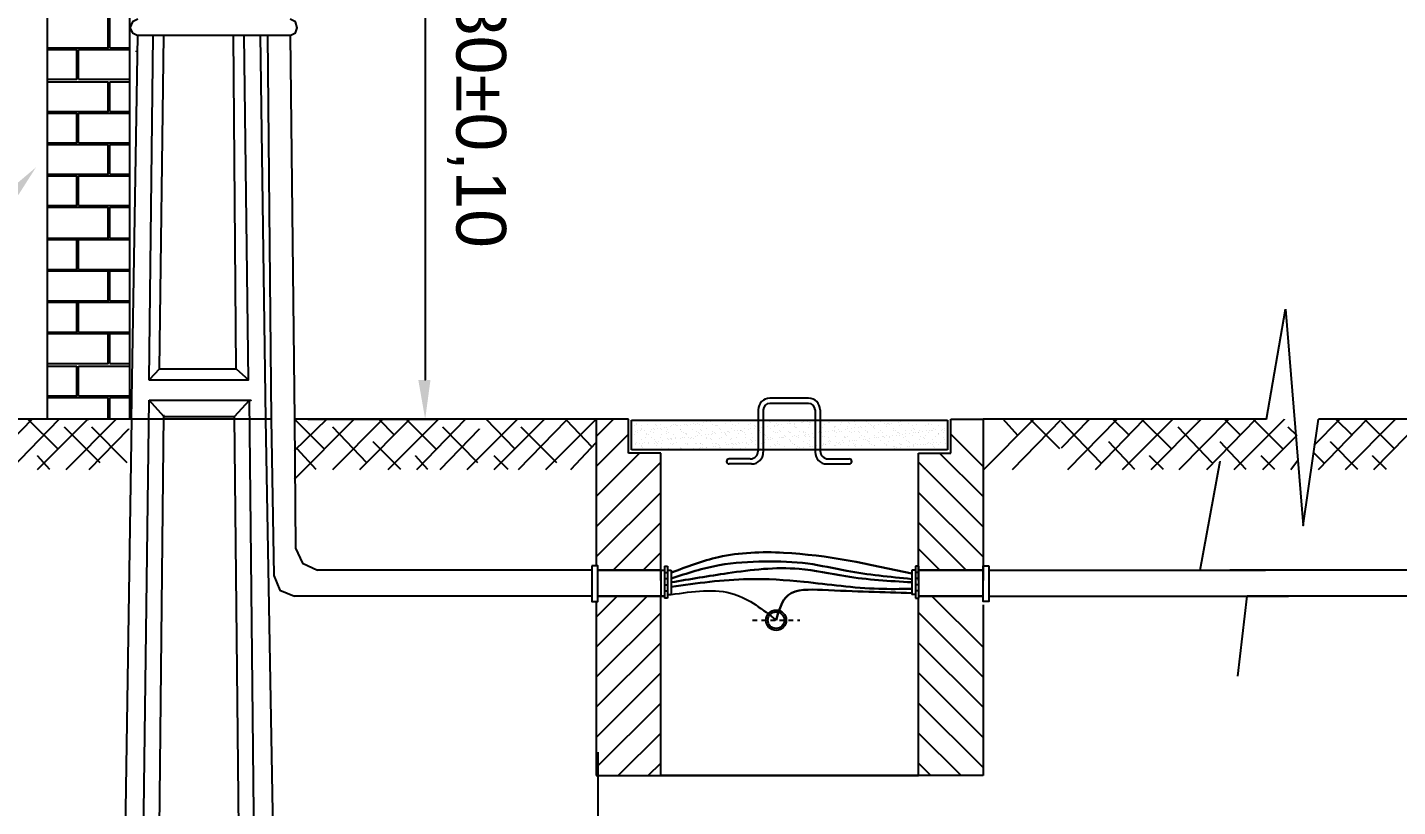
# Model space of a CAD drawing. Header units: millimetres. Extents: x 2300 to 2597, y 2140 to 2350.
# Drawn here: x 2509.14 to 2539.53, y 2236.16 to 2253.44 of the extents above; entities that cross this region are included whole.
import ezdxf

# ---------------------------------------------------------------- set-up
doc = ezdxf.new("R2010")
doc.units = ezdxf.units.MM
doc.linetypes.add('DASHDOTX2', pattern=[50.8, 25.4, -12.7, 0, -12.7])
doc.layers.add('CABOS', color=7, linetype='Continuous', lineweight=30)
doc.layers.add('VPORTS', color=7, linetype='Continuous')
doc.styles.add('Arial0', font='arial.ttf', dxfattribs={"height": 1.907567})

msp = doc.modelspace()

# ---------------------------------------------------------------- hatches: boundary and pattern name
at = {"true_color": 0x000007}
for points in [[(2511.567, 2252.927), (2511.532, 2252.927), (2511.532, 2252.892), (2511.567, 2252.892)], [(2511.567, 2251.478), (2511.532, 2251.478), (2511.532, 2251.443), (2511.567, 2251.443)], [(2508.94, 2249.723), (2508.787, 2249.876), (2509.329, 2250.335)], [(2517.81, 2245.624), (2518.081, 2245.624), (2517.963, 2244.752)], [(2510.507, 2244.752), (2510.483, 2244.752), (2510.483, 2244.729), (2510.507, 2244.729)]]:
    msp.add_hatch(color=7, dxfattribs=at).paths.add_polyline_path(points)

# ---------------------------------------------------------------- linework, layer by layer
at = {"color": 7, "linetype": 'Continuous', "lineweight": -2}
for p, q in [((2525.348, 2244.957), (2525.348, 2244.047)), ((2525.462, 2244.957), (2525.462, 2244.018)), ((2526.466, 2245.216), (2525.608, 2245.216)), ((2526.466, 2245.103), (2525.608, 2245.103)), ((2526.612, 2244.957), (2526.612, 2244.018)), ((2526.725, 2244.957), (2526.725, 2244.047)), ((2522.471, 2244.752), (2521.756, 2244.752)), ((2521.756, 2244.752), (2521.756, 2241.501)), ((2521.756, 2244.369), (2522.14, 2244.752)), ((2522.471, 2243.998), (2522.471, 2244.752)), ((2522.542, 2244.727), (2529.549, 2244.727)), ((2522.542, 2244.069), (2522.542, 2244.727)), ((2522.589, 2244.724), (2522.589, 2244.724)), ((2522.609, 2244.614), (2522.609, 2244.614)), ((2522.639, 2244.646), (2522.639, 2244.646)), ((2522.659, 2244.628), (2522.659, 2244.628)), ((2522.754, 2244.619), (2522.754, 2244.619)), ((2522.904, 2244.625), (2522.904, 2244.625)), ((2522.928, 2244.725), (2522.928, 2244.725)), ((2522.986, 2244.723), (2522.986, 2244.723)), ((2523.035, 2244.726), (2523.035, 2244.726)), ((2523.081, 2244.636), (2523.081, 2244.636)), ((2523.093, 2244.62), (2523.093, 2244.62)), ((2523.189, 2244.628), (2523.189, 2244.628)), ((2523.267, 2244.726), (2523.267, 2244.726)), ((2523.433, 2244.62), (2523.433, 2244.62)), ((2523.468, 2244.627), (2523.468, 2244.627)), ((2523.517, 2244.633), (2523.517, 2244.633)), ((2523.537, 2244.614), (2523.537, 2244.614)), ((2523.607, 2244.726), (2523.607, 2244.726)), ((2523.617, 2244.613), (2523.617, 2244.613)), ((2523.705, 2244.625), (2523.705, 2244.625)), ((2523.762, 2244.638), (2523.762, 2244.638)), ((2523.772, 2244.621), (2523.772, 2244.621)), ((2523.853, 2244.644), (2523.853, 2244.644)), ((2523.865, 2244.71), (2523.865, 2244.71)), ((2523.91, 2244.652), (2523.91, 2244.652)), ((2523.96, 2244.623), (2523.96, 2244.623)), ((2523.999, 2244.664), (2523.999, 2244.664)), ((2524.047, 2244.641), (2524.047, 2244.641)), ((2524.111, 2244.622), (2524.111, 2244.622)), ((2524.147, 2244.683), (2524.147, 2244.683)), ((2524.203, 2244.691), (2524.203, 2244.691)), ((2524.287, 2244.719), (2524.287, 2244.719)), ((2524.292, 2244.702), (2524.292, 2244.702)), ((2524.326, 2244.64), (2524.326, 2244.64)), ((2524.396, 2244.619), (2524.396, 2244.619)), ((2524.44, 2244.722), (2524.44, 2244.722)), ((2524.451, 2244.622), (2524.451, 2244.622)), ((2524.62, 2244.651), (2524.62, 2244.651)), ((2524.723, 2244.715), (2524.723, 2244.715)), ((2524.743, 2244.697), (2524.743, 2244.697)), ((2524.79, 2244.623), (2524.79, 2244.623)), ((2524.905, 2244.654), (2524.905, 2244.654)), ((2525.129, 2244.623), (2525.129, 2244.623)), ((2525.166, 2244.705), (2525.166, 2244.705)), ((2525.184, 2244.653), (2525.184, 2244.653)), ((2525.469, 2244.624), (2525.469, 2244.624)), ((2525.479, 2244.664), (2525.479, 2244.664)), ((2525.602, 2244.702), (2525.602, 2244.702)), ((2525.622, 2244.683), (2525.622, 2244.683)), ((2525.764, 2244.667), (2525.764, 2244.667)), ((2525.77, 2244.615), (2525.77, 2244.615)), ((2525.808, 2244.625), (2525.808, 2244.625)), ((2525.859, 2244.626), (2525.859, 2244.626)), ((2526.007, 2244.646), (2526.007, 2244.646)), ((2526.042, 2244.666), (2526.042, 2244.666)), ((2526.044, 2244.692), (2526.044, 2244.692)), ((2526.064, 2244.653), (2526.064, 2244.653)), ((2526.147, 2244.625), (2526.147, 2244.625)), ((2526.152, 2244.665), (2526.152, 2244.665)), ((2526.3, 2244.684), (2526.3, 2244.684)), ((2526.337, 2244.676), (2526.337, 2244.676)), ((2526.357, 2244.692), (2526.357, 2244.692)), ((2526.446, 2244.704), (2526.446, 2244.704)), ((2526.48, 2244.688), (2526.48, 2244.688)), ((2526.487, 2244.626), (2526.487, 2244.626)), ((2526.5, 2244.67), (2526.5, 2244.67)), ((2526.594, 2244.723), (2526.594, 2244.723)), ((2526.622, 2244.68), (2526.622, 2244.68)), ((2526.826, 2244.626), (2526.826, 2244.626)), ((2526.901, 2244.679), (2526.901, 2244.679)), ((2526.923, 2244.679), (2526.923, 2244.679)), ((2527.166, 2244.627), (2527.166, 2244.627)), ((2527.195, 2244.689), (2527.195, 2244.689)), ((2527.359, 2244.675), (2527.359, 2244.675)), ((2527.379, 2244.656), (2527.379, 2244.656)), ((2527.48, 2244.693), (2527.48, 2244.693)), ((2527.505, 2244.628), (2527.505, 2244.628)), ((2527.759, 2244.692), (2527.759, 2244.692)), ((2527.801, 2244.665), (2527.801, 2244.665)), ((2527.844, 2244.628), (2527.844, 2244.628)), ((2527.924, 2244.616), (2527.924, 2244.616)), ((2528.013, 2244.628), (2528.013, 2244.628)), ((2528.053, 2244.702), (2528.053, 2244.702)), ((2528.161, 2244.647), (2528.161, 2244.647)), ((2528.184, 2244.629), (2528.184, 2244.629)), ((2528.217, 2244.655), (2528.217, 2244.655)), ((2528.237, 2244.661), (2528.237, 2244.661)), ((2528.257, 2244.643), (2528.257, 2244.643)), ((2528.306, 2244.666), (2528.306, 2244.666)), ((2528.339, 2244.706), (2528.339, 2244.706)), ((2528.454, 2244.686), (2528.454, 2244.686)), ((2528.511, 2244.693), (2528.511, 2244.693)), ((2528.523, 2244.63), (2528.523, 2244.63)), ((2528.599, 2244.705), (2528.599, 2244.705)), ((2528.617, 2244.705), (2528.617, 2244.705)), ((2528.68, 2244.652), (2528.68, 2244.652)), ((2528.747, 2244.725), (2528.747, 2244.725)), ((2528.862, 2244.63), (2528.862, 2244.63)), ((2528.912, 2244.715), (2528.912, 2244.715)), ((2529.116, 2244.648), (2529.116, 2244.648)), ((2529.136, 2244.63), (2529.136, 2244.63)), ((2529.197, 2244.719), (2529.197, 2244.719)), ((2529.202, 2244.631), (2529.202, 2244.631)), ((2529.344, 2244.617), (2529.344, 2244.617)), ((2529.463, 2244.725), (2529.463, 2244.725)), ((2529.476, 2244.717), (2529.476, 2244.717)), ((2529.541, 2244.631), (2529.541, 2244.631)), ((2529.549, 2244.727), (2529.549, 2244.069)), ((2529.621, 2243.998), (2529.621, 2244.752)), ((2529.621, 2244.752), (2530.336, 2244.752)), ((2530.336, 2244.752), (2530.336, 2241.177)), ((2521.756, 2243.701), (2522.471, 2244.416)), ((2522.555, 2244.327), (2522.555, 2244.327)), ((2522.616, 2244.404), (2522.616, 2244.404)), ((2522.631, 2244.481), (2522.631, 2244.481)), ((2522.677, 2244.452), (2522.677, 2244.452)), ((2522.68, 2244.49), (2522.68, 2244.49)), ((2522.737, 2244.497), (2522.737, 2244.497)), ((2522.754, 2244.541), (2522.754, 2244.541)), ((2522.763, 2244.517), (2522.763, 2244.517)), ((2522.77, 2244.307), (2522.77, 2244.307)), ((2522.825, 2244.509), (2522.825, 2244.509)), ((2522.842, 2244.346), (2522.842, 2244.346)), ((2522.862, 2244.441), (2522.862, 2244.441)), ((2522.882, 2244.423), (2522.882, 2244.423)), ((2522.911, 2244.415), (2522.911, 2244.415)), ((2522.97, 2244.481), (2522.97, 2244.481)), ((2522.973, 2244.529), (2522.973, 2244.529)), ((2522.977, 2244.336), (2522.977, 2244.336)), ((2523.016, 2244.452), (2523.016, 2244.452)), ((2523.03, 2244.536), (2523.03, 2244.536)), ((2523.042, 2244.516), (2523.042, 2244.516)), ((2523.119, 2244.548), (2523.119, 2244.548)), ((2523.181, 2244.347), (2523.181, 2244.347)), ((2523.19, 2244.537), (2523.19, 2244.537)), ((2523.196, 2244.419), (2523.196, 2244.419)), ((2523.21, 2244.519), (2523.21, 2244.519)), ((2523.267, 2244.567), (2523.267, 2244.567)), ((2523.305, 2244.432), (2523.305, 2244.432)), ((2523.309, 2244.482), (2523.309, 2244.482)), ((2523.324, 2244.575), (2523.324, 2244.575)), ((2523.336, 2244.526), (2523.336, 2244.526)), ((2523.343, 2244.316), (2523.343, 2244.316)), ((2523.355, 2244.453), (2523.355, 2244.453)), ((2523.412, 2244.586), (2523.412, 2244.586)), ((2523.413, 2244.332), (2523.413, 2244.332)), ((2523.433, 2244.314), (2523.433, 2244.314)), ((2523.475, 2244.417), (2523.475, 2244.417)), ((2523.513, 2244.317), (2523.513, 2244.317)), ((2523.521, 2244.347), (2523.521, 2244.347)), ((2523.56, 2244.606), (2523.56, 2244.606)), ((2523.621, 2244.53), (2523.621, 2244.53)), ((2523.628, 2244.32), (2523.628, 2244.32)), ((2523.632, 2244.527), (2523.632, 2244.527)), ((2523.649, 2244.483), (2523.649, 2244.483)), ((2523.661, 2244.337), (2523.661, 2244.337)), ((2523.695, 2244.453), (2523.695, 2244.453)), ((2523.717, 2244.344), (2523.717, 2244.344)), ((2523.741, 2244.428), (2523.741, 2244.428)), ((2523.761, 2244.41), (2523.761, 2244.41)), ((2523.769, 2244.428), (2523.769, 2244.428)), ((2523.806, 2244.356), (2523.806, 2244.356)), ((2523.856, 2244.323), (2523.856, 2244.323)), ((2523.86, 2244.348), (2523.86, 2244.348)), ((2523.9, 2244.529), (2523.9, 2244.529)), ((2523.907, 2244.319), (2523.907, 2244.319)), ((2523.954, 2244.376), (2523.954, 2244.376)), ((2523.988, 2244.483), (2523.988, 2244.483)), ((2524.011, 2244.383), (2524.011, 2244.383)), ((2524.034, 2244.454), (2524.034, 2244.454)), ((2524.054, 2244.431), (2524.054, 2244.431)), ((2524.068, 2244.524), (2524.068, 2244.524)), ((2524.088, 2244.505), (2524.088, 2244.505)), ((2524.099, 2244.395), (2524.099, 2244.395)), ((2524.183, 2244.418), (2524.183, 2244.418)), ((2524.195, 2244.539), (2524.195, 2244.539)), ((2524.199, 2244.349), (2524.199, 2244.349)), ((2524.201, 2244.329), (2524.201, 2244.329)), ((2524.247, 2244.414), (2524.247, 2244.414)), ((2524.292, 2244.319), (2524.292, 2244.319)), ((2524.304, 2244.422), (2524.304, 2244.422)), ((2524.327, 2244.484), (2524.327, 2244.484)), ((2524.333, 2244.43), (2524.333, 2244.43)), ((2524.373, 2244.455), (2524.373, 2244.455)), ((2524.392, 2244.433), (2524.392, 2244.433)), ((2524.416, 2244.601), (2524.416, 2244.601)), ((2524.48, 2244.543), (2524.48, 2244.543)), ((2524.487, 2244.333), (2524.487, 2244.333)), ((2524.511, 2244.514), (2524.511, 2244.514)), ((2524.539, 2244.349), (2524.539, 2244.349)), ((2524.541, 2244.453), (2524.541, 2244.453)), ((2524.597, 2244.46), (2524.597, 2244.46)), ((2524.619, 2244.415), (2524.619, 2244.415)), ((2524.627, 2244.441), (2524.627, 2244.441)), ((2524.639, 2244.396), (2524.639, 2244.396)), ((2524.667, 2244.485), (2524.667, 2244.485)), ((2524.686, 2244.472), (2524.686, 2244.472)), ((2524.713, 2244.455), (2524.713, 2244.455)), ((2524.734, 2244.309), (2524.734, 2244.309)), ((2524.759, 2244.542), (2524.759, 2244.542)), ((2524.765, 2244.332), (2524.765, 2244.332)), ((2524.834, 2244.491), (2524.834, 2244.491)), ((2524.838, 2244.61), (2524.838, 2244.61)), ((2524.878, 2244.35), (2524.878, 2244.35)), ((2524.891, 2244.499), (2524.891, 2244.499)), ((2524.912, 2244.444), (2524.912, 2244.444)), ((2524.947, 2244.51), (2524.947, 2244.51)), ((2524.967, 2244.492), (2524.967, 2244.492)), ((2524.979, 2244.511), (2524.979, 2244.511)), ((2525.006, 2244.485), (2525.006, 2244.485)), ((2525.052, 2244.456), (2525.052, 2244.456)), ((2525.053, 2244.552), (2525.053, 2244.552)), ((2525.06, 2244.342), (2525.06, 2244.342)), ((2525.062, 2244.405), (2525.062, 2244.405)), ((2525.127, 2244.53), (2525.127, 2244.53)), ((2525.184, 2244.537), (2525.184, 2244.537)), ((2525.191, 2244.443), (2525.191, 2244.443)), ((2525.217, 2244.35), (2525.217, 2244.35)), ((2525.272, 2244.549), (2525.272, 2244.549)), ((2525.274, 2244.606), (2525.274, 2244.606)), ((2525.294, 2244.588), (2525.294, 2244.588)), ((2525.338, 2244.556), (2525.338, 2244.556)), ((2525.345, 2244.486), (2525.345, 2244.486)), ((2525.345, 2244.346), (2525.345, 2244.346)), ((2525.389, 2244.501), (2525.389, 2244.501)), ((2525.391, 2244.456), (2525.391, 2244.456)), ((2525.42, 2244.569), (2525.42, 2244.569)), ((2525.477, 2244.576), (2525.477, 2244.576)), ((2525.485, 2244.454), (2525.485, 2244.454)), ((2525.498, 2244.401), (2525.498, 2244.401)), ((2525.518, 2244.383), (2525.518, 2244.383)), ((2525.557, 2244.351), (2525.557, 2244.351)), ((2525.566, 2244.588), (2525.566, 2244.588)), ((2525.578, 2244.307), (2525.578, 2244.307)), ((2525.617, 2244.554), (2525.617, 2244.554)), ((2525.624, 2244.344), (2525.624, 2244.344)), ((2525.666, 2244.319), (2525.666, 2244.319)), ((2525.685, 2244.486), (2525.685, 2244.486)), ((2525.714, 2244.607), (2525.714, 2244.607)), ((2525.717, 2244.596), (2525.717, 2244.596)), ((2525.731, 2244.457), (2525.731, 2244.457)), ((2525.771, 2244.457), (2525.771, 2244.457)), ((2525.814, 2244.338), (2525.814, 2244.338)), ((2525.825, 2244.497), (2525.825, 2244.497)), ((2525.845, 2244.479), (2525.845, 2244.479)), ((2525.871, 2244.346), (2525.871, 2244.346)), ((2525.896, 2244.352), (2525.896, 2244.352)), ((2525.911, 2244.565), (2525.911, 2244.565)), ((2525.918, 2244.355), (2525.918, 2244.355)), ((2525.94, 2244.392), (2525.94, 2244.392)), ((2525.96, 2244.357), (2525.96, 2244.357)), ((2526.024, 2244.487), (2526.024, 2244.487)), ((2526.049, 2244.456), (2526.049, 2244.456)), ((2526.07, 2244.458), (2526.07, 2244.458)), ((2526.108, 2244.377), (2526.108, 2244.377)), ((2526.153, 2244.593), (2526.153, 2244.593)), ((2526.164, 2244.384), (2526.164, 2244.384)), ((2526.173, 2244.574), (2526.173, 2244.574)), ((2526.196, 2244.569), (2526.196, 2244.569)), ((2526.203, 2244.359), (2526.203, 2244.359)), ((2526.236, 2244.352), (2526.236, 2244.352)), ((2526.253, 2244.396), (2526.253, 2244.396)), ((2526.268, 2244.487), (2526.268, 2244.487)), ((2526.344, 2244.466), (2526.344, 2244.466)), ((2526.363, 2244.488), (2526.363, 2244.488)), ((2526.376, 2244.388), (2526.376, 2244.388)), ((2526.396, 2244.37), (2526.396, 2244.37)), ((2526.401, 2244.416), (2526.401, 2244.416)), ((2526.409, 2244.458), (2526.409, 2244.458)), ((2526.458, 2244.423), (2526.458, 2244.423)), ((2526.475, 2244.567), (2526.475, 2244.567)), ((2526.482, 2244.357), (2526.482, 2244.357)), ((2526.546, 2244.435), (2526.546, 2244.435)), ((2526.575, 2244.353), (2526.575, 2244.353)), ((2526.595, 2244.583), (2526.595, 2244.583)), ((2526.629, 2244.47), (2526.629, 2244.47)), ((2526.694, 2244.454), (2526.694, 2244.454)), ((2526.703, 2244.488), (2526.703, 2244.488)), ((2526.704, 2244.484), (2526.704, 2244.484)), ((2526.724, 2244.465), (2526.724, 2244.465)), ((2526.749, 2244.459), (2526.749, 2244.459)), ((2526.751, 2244.462), (2526.751, 2244.462)), ((2526.769, 2244.578), (2526.769, 2244.578)), ((2526.776, 2244.368), (2526.776, 2244.368)), ((2526.819, 2244.378), (2526.819, 2244.378)), ((2526.839, 2244.473), (2526.839, 2244.473)), ((2526.908, 2244.469), (2526.908, 2244.469)), ((2526.914, 2244.354), (2526.914, 2244.354)), ((2526.987, 2244.493), (2526.987, 2244.493)), ((2527.031, 2244.579), (2527.031, 2244.579)), ((2527.042, 2244.489), (2527.042, 2244.489)), ((2527.044, 2244.5), (2527.044, 2244.5)), ((2527.051, 2244.561), (2527.051, 2244.561)), ((2527.055, 2244.582), (2527.055, 2244.582)), ((2527.061, 2244.372), (2527.061, 2244.372)), ((2527.088, 2244.46), (2527.088, 2244.46)), ((2527.133, 2244.512), (2527.133, 2244.512)), ((2527.146, 2244.474), (2527.146, 2244.474)), ((2527.202, 2244.479), (2527.202, 2244.479)), ((2527.254, 2244.354), (2527.254, 2244.354)), ((2527.255, 2244.375), (2527.255, 2244.375)), ((2527.275, 2244.356), (2527.275, 2244.356)), ((2527.281, 2244.531), (2527.281, 2244.531)), ((2527.333, 2244.58), (2527.333, 2244.58)), ((2527.337, 2244.539), (2527.337, 2244.539)), ((2527.34, 2244.37), (2527.34, 2244.37)), ((2527.381, 2244.489), (2527.381, 2244.489)), ((2527.426, 2244.551), (2527.426, 2244.551)), ((2527.427, 2244.46), (2527.427, 2244.46)), ((2527.474, 2244.57), (2527.474, 2244.57)), ((2527.487, 2244.483), (2527.487, 2244.483)), ((2527.574, 2244.57), (2527.574, 2244.57)), ((2527.582, 2244.47), (2527.582, 2244.47)), ((2527.593, 2244.355), (2527.593, 2244.355)), ((2527.602, 2244.452), (2527.602, 2244.452)), ((2527.628, 2244.591), (2527.628, 2244.591)), ((2527.631, 2244.578), (2527.631, 2244.578)), ((2527.635, 2244.381), (2527.635, 2244.381)), ((2527.697, 2244.365), (2527.697, 2244.365)), ((2527.719, 2244.589), (2527.719, 2244.589)), ((2527.721, 2244.49), (2527.721, 2244.49)), ((2527.731, 2244.309), (2527.731, 2244.309)), ((2527.766, 2244.482), (2527.766, 2244.482)), ((2527.767, 2244.461), (2527.767, 2244.461)), ((2527.82, 2244.32), (2527.82, 2244.32)), ((2527.867, 2244.609), (2527.867, 2244.609)), ((2527.91, 2244.566), (2527.91, 2244.566)), ((2527.913, 2244.594), (2527.913, 2244.594)), ((2527.92, 2244.385), (2527.92, 2244.385)), ((2527.93, 2244.547), (2527.93, 2244.547)), ((2527.932, 2244.355), (2527.932, 2244.355)), ((2527.968, 2244.34), (2527.968, 2244.34)), ((2528.025, 2244.461), (2528.025, 2244.461)), ((2528.025, 2244.347), (2528.025, 2244.347)), ((2528.06, 2244.492), (2528.06, 2244.492)), ((2528.06, 2244.491), (2528.06, 2244.491)), ((2528.106, 2244.461), (2528.106, 2244.461)), ((2528.113, 2244.359), (2528.113, 2244.359)), ((2528.133, 2244.361), (2528.133, 2244.361)), ((2528.153, 2244.343), (2528.153, 2244.343)), ((2528.192, 2244.593), (2528.192, 2244.593)), ((2528.198, 2244.383), (2528.198, 2244.383)), ((2528.261, 2244.378), (2528.261, 2244.378)), ((2528.272, 2244.356), (2528.272, 2244.356)), ((2528.318, 2244.386), (2528.318, 2244.386)), ((2528.345, 2244.496), (2528.345, 2244.496)), ((2528.352, 2244.556), (2528.352, 2244.556)), ((2528.399, 2244.491), (2528.399, 2244.491)), ((2528.406, 2244.398), (2528.406, 2244.398)), ((2528.445, 2244.462), (2528.445, 2244.462)), ((2528.461, 2244.457), (2528.461, 2244.457)), ((2528.481, 2244.438), (2528.481, 2244.438)), ((2528.486, 2244.604), (2528.486, 2244.604)), ((2528.493, 2244.394), (2528.493, 2244.394)), ((2528.554, 2244.417), (2528.554, 2244.417)), ((2528.575, 2244.352), (2528.575, 2244.352)), ((2528.611, 2244.424), (2528.611, 2244.424)), ((2528.611, 2244.357), (2528.611, 2244.357)), ((2528.624, 2244.495), (2528.624, 2244.495)), ((2528.7, 2244.436), (2528.7, 2244.436)), ((2528.739, 2244.492), (2528.739, 2244.492)), ((2528.771, 2244.607), (2528.771, 2244.607)), ((2528.778, 2244.397), (2528.778, 2244.397)), ((2528.785, 2244.463), (2528.785, 2244.463)), ((2528.788, 2244.552), (2528.788, 2244.552)), ((2528.808, 2244.534), (2528.808, 2244.534)), ((2528.848, 2244.456), (2528.848, 2244.456)), ((2528.903, 2244.447), (2528.903, 2244.447)), ((2528.905, 2244.463), (2528.905, 2244.463)), ((2528.918, 2244.505), (2528.918, 2244.505)), ((2528.95, 2244.357), (2528.95, 2244.357)), ((2528.993, 2244.475), (2528.993, 2244.475)), ((2529.011, 2244.348), (2529.011, 2244.348)), ((2529.032, 2244.329), (2529.032, 2244.329)), ((2529.05, 2244.606), (2529.05, 2244.606)), ((2529.057, 2244.396), (2529.057, 2244.396)), ((2529.078, 2244.493), (2529.078, 2244.493)), ((2529.124, 2244.463), (2529.124, 2244.463)), ((2529.141, 2244.494), (2529.141, 2244.494)), ((2529.198, 2244.502), (2529.198, 2244.502)), ((2529.204, 2244.509), (2529.204, 2244.509)), ((2529.231, 2244.543), (2529.231, 2244.543)), ((2529.286, 2244.513), (2529.286, 2244.513)), ((2529.29, 2244.358), (2529.29, 2244.358)), ((2529.339, 2244.443), (2529.339, 2244.443)), ((2529.351, 2244.407), (2529.351, 2244.407)), ((2529.359, 2244.425), (2529.359, 2244.425)), ((2529.417, 2244.493), (2529.417, 2244.493)), ((2529.434, 2244.533), (2529.434, 2244.533)), ((2529.454, 2244.338), (2529.454, 2244.338)), ((2529.463, 2244.464), (2529.463, 2244.464)), ((2529.482, 2244.508), (2529.482, 2244.508)), ((2529.491, 2244.54), (2529.491, 2244.54)), ((2530.336, 2243.701), (2529.621, 2244.416)), ((2529.549, 2244.069), (2522.542, 2244.069)), ((2522.544, 2244.19), (2522.544, 2244.19)), ((2522.591, 2244.073), (2522.591, 2244.073)), ((2522.623, 2244.194), (2522.623, 2244.194)), ((2522.633, 2244.202), (2522.633, 2244.202)), ((2522.649, 2244.241), (2522.649, 2244.241)), ((2522.719, 2244.208), (2522.719, 2244.208)), ((2522.758, 2244.141), (2522.758, 2244.141)), ((2522.765, 2244.179), (2522.765, 2244.179)), ((2522.777, 2244.097), (2522.777, 2244.097)), ((2522.778, 2244.123), (2522.778, 2244.123)), ((2522.781, 2244.221), (2522.781, 2244.221)), ((2522.837, 2244.229), (2522.837, 2244.229)), ((2522.917, 2244.205), (2522.917, 2244.205)), ((2522.926, 2244.24), (2522.926, 2244.24)), ((2522.93, 2244.073), (2522.93, 2244.073)), ((2523.049, 2244.306), (2523.049, 2244.306)), ((2523.056, 2244.096), (2523.056, 2244.096)), ((2523.058, 2244.209), (2523.058, 2244.209)), ((2523.074, 2244.26), (2523.074, 2244.26)), ((2523.086, 2244.237), (2523.086, 2244.237)), ((2523.104, 2244.179), (2523.104, 2244.179)), ((2523.106, 2244.218), (2523.106, 2244.218)), ((2523.131, 2244.267), (2523.131, 2244.267)), ((2523.2, 2244.132), (2523.2, 2244.132)), ((2523.203, 2244.209), (2523.203, 2244.209)), ((2523.219, 2244.279), (2523.219, 2244.279)), ((2523.269, 2244.074), (2523.269, 2244.074)), ((2523.35, 2244.106), (2523.35, 2244.106)), ((2523.367, 2244.298), (2523.367, 2244.298)), ((2523.397, 2244.209), (2523.397, 2244.209)), ((2523.424, 2244.306), (2523.424, 2244.306)), ((2523.443, 2244.18), (2523.443, 2244.18)), ((2523.481, 2244.207), (2523.481, 2244.207)), ((2523.528, 2244.227), (2523.528, 2244.227)), ((2523.609, 2244.075), (2523.609, 2244.075)), ((2523.635, 2244.11), (2523.635, 2244.11)), ((2523.636, 2244.128), (2523.636, 2244.128)), ((2523.657, 2244.109), (2523.657, 2244.109)), ((2523.737, 2244.21), (2523.737, 2244.21)), ((2523.776, 2244.218), (2523.776, 2244.218)), ((2523.783, 2244.181), (2523.783, 2244.181)), ((2523.818, 2244.076), (2523.818, 2244.076)), ((2523.906, 2244.087), (2523.906, 2244.087)), ((2523.914, 2244.109), (2523.914, 2244.109)), ((2523.948, 2244.075), (2523.948, 2244.075)), ((2523.964, 2244.223), (2523.964, 2244.223)), ((2523.984, 2244.205), (2523.984, 2244.205)), ((2524.054, 2244.107), (2524.054, 2244.107)), ((2524.061, 2244.221), (2524.061, 2244.221)), ((2524.076, 2244.21), (2524.076, 2244.21)), ((2524.079, 2244.118), (2524.079, 2244.118)), ((2524.111, 2244.114), (2524.111, 2244.114)), ((2524.122, 2244.181), (2524.122, 2244.181)), ((2524.2, 2244.126), (2524.2, 2244.126)), ((2524.208, 2244.119), (2524.208, 2244.119)), ((2524.287, 2244.076), (2524.287, 2244.076)), ((2524.312, 2244.301), (2524.312, 2244.301)), ((2524.34, 2244.22), (2524.34, 2244.22)), ((2524.348, 2244.145), (2524.348, 2244.145)), ((2524.404, 2244.153), (2524.404, 2244.153)), ((2524.406, 2244.214), (2524.406, 2244.214)), ((2524.415, 2244.211), (2524.415, 2244.211)), ((2524.461, 2244.182), (2524.461, 2244.182)), ((2524.493, 2244.164), (2524.493, 2244.164)), ((2524.493, 2244.123), (2524.493, 2244.123)), ((2524.515, 2244.114), (2524.515, 2244.114)), ((2524.535, 2244.096), (2524.535, 2244.096)), ((2524.627, 2244.076), (2524.627, 2244.076)), ((2524.634, 2244.231), (2524.634, 2244.231)), ((2524.641, 2244.184), (2524.641, 2244.184)), ((2524.698, 2244.191), (2524.698, 2244.191)), ((2524.755, 2244.212), (2524.755, 2244.212)), ((2524.772, 2244.122), (2524.772, 2244.122)), ((2524.786, 2244.203), (2524.786, 2244.203)), ((2524.801, 2244.182), (2524.801, 2244.182)), ((2524.842, 2244.21), (2524.842, 2244.21)), ((2524.863, 2244.192), (2524.863, 2244.192)), ((2524.919, 2244.234), (2524.919, 2244.234)), ((2524.934, 2244.223), (2524.934, 2244.223)), ((2524.957, 2244.105), (2524.957, 2244.105)), ((2524.966, 2244.077), (2524.966, 2244.077)), ((2524.991, 2244.23), (2524.991, 2244.23)), ((2525.067, 2244.132), (2525.067, 2244.132)), ((2525.08, 2244.242), (2525.08, 2244.242)), ((2525.094, 2244.212), (2525.094, 2244.212)), ((2525.14, 2244.183), (2525.14, 2244.183)), ((2525.17, 2244.306), (2525.17, 2244.306)), ((2525.19, 2244.287), (2525.19, 2244.287)), ((2525.198, 2244.233), (2525.198, 2244.233)), ((2525.228, 2244.261), (2525.228, 2244.261)), ((2525.284, 2244.269), (2525.284, 2244.269)), ((2525.285, 2244.2), (2525.285, 2244.2)), ((2525.305, 2244.078), (2525.305, 2244.078)), ((2525.352, 2244.136), (2525.352, 2244.136)), ((2525.373, 2244.28), (2525.373, 2244.28)), ((2525.393, 2244.101), (2525.393, 2244.101)), ((2525.413, 2244.083), (2525.413, 2244.083)), ((2525.433, 2244.213), (2525.433, 2244.213)), ((2525.479, 2244.184), (2525.479, 2244.184)), ((2525.492, 2244.244), (2525.492, 2244.244)), ((2525.521, 2244.3), (2525.521, 2244.3)), ((2525.612, 2244.296), (2525.612, 2244.296)), ((2525.631, 2244.135), (2525.631, 2244.135)), ((2525.645, 2244.078), (2525.645, 2244.078)), ((2525.721, 2244.197), (2525.721, 2244.197)), ((2525.741, 2244.178), (2525.741, 2244.178)), ((2525.773, 2244.214), (2525.773, 2244.214)), ((2525.777, 2244.247), (2525.777, 2244.247)), ((2525.819, 2244.184), (2525.819, 2244.184)), ((2525.836, 2244.091), (2525.836, 2244.091)), ((2525.915, 2244.069), (2525.915, 2244.069)), ((2525.925, 2244.145), (2525.925, 2244.145)), ((2525.971, 2244.077), (2525.971, 2244.077)), ((2525.984, 2244.079), (2525.984, 2244.079)), ((2526.048, 2244.292), (2526.048, 2244.292)), ((2526.056, 2244.246), (2526.056, 2244.246)), ((2526.06, 2244.089), (2526.06, 2244.089)), ((2526.069, 2244.274), (2526.069, 2244.274)), ((2526.112, 2244.214), (2526.112, 2244.214)), ((2526.158, 2244.185), (2526.158, 2244.185)), ((2526.163, 2244.187), (2526.163, 2244.187)), ((2526.208, 2244.108), (2526.208, 2244.108)), ((2526.21, 2244.149), (2526.21, 2244.149)), ((2526.265, 2244.116), (2526.265, 2244.116)), ((2526.272, 2244.088), (2526.272, 2244.088)), ((2526.324, 2244.079), (2526.324, 2244.079)), ((2526.351, 2244.257), (2526.351, 2244.257)), ((2526.353, 2244.127), (2526.353, 2244.127)), ((2526.451, 2244.215), (2526.451, 2244.215)), ((2526.489, 2244.147), (2526.489, 2244.147)), ((2526.491, 2244.283), (2526.491, 2244.283)), ((2526.497, 2244.185), (2526.497, 2244.185)), ((2526.501, 2244.147), (2526.501, 2244.147)), ((2526.558, 2244.154), (2526.558, 2244.154)), ((2526.599, 2244.183), (2526.599, 2244.183)), ((2526.619, 2244.165), (2526.619, 2244.165)), ((2526.636, 2244.26), (2526.636, 2244.26)), ((2526.647, 2244.166), (2526.647, 2244.166)), ((2526.663, 2244.08), (2526.663, 2244.08)), ((2526.714, 2244.078), (2526.714, 2244.078)), ((2526.783, 2244.158), (2526.783, 2244.158)), ((2526.791, 2244.215), (2526.791, 2244.215)), ((2526.795, 2244.185), (2526.795, 2244.185)), ((2526.837, 2244.186), (2526.837, 2244.186)), ((2526.851, 2244.193), (2526.851, 2244.193)), ((2526.914, 2244.259), (2526.914, 2244.259)), ((2526.927, 2244.279), (2526.927, 2244.279)), ((2526.94, 2244.204), (2526.94, 2244.204)), ((2526.947, 2244.261), (2526.947, 2244.261)), ((2527.002, 2244.081), (2527.002, 2244.081)), ((2527.042, 2244.174), (2527.042, 2244.174)), ((2527.068, 2244.162), (2527.068, 2244.162)), ((2527.088, 2244.224), (2527.088, 2244.224)), ((2527.13, 2244.216), (2527.13, 2244.216)), ((2527.145, 2244.231), (2527.145, 2244.231)), ((2527.15, 2244.074), (2527.15, 2244.074)), ((2527.176, 2244.187), (2527.176, 2244.187)), ((2527.209, 2244.269), (2527.209, 2244.269)), ((2527.233, 2244.243), (2527.233, 2244.243)), ((2527.342, 2244.081), (2527.342, 2244.081)), ((2527.347, 2244.16), (2527.347, 2244.16)), ((2527.369, 2244.269), (2527.369, 2244.269)), ((2527.381, 2244.263), (2527.381, 2244.263)), ((2527.438, 2244.27), (2527.438, 2244.27)), ((2527.469, 2244.217), (2527.469, 2244.217)), ((2527.478, 2244.17), (2527.478, 2244.17)), ((2527.494, 2244.273), (2527.494, 2244.273)), ((2527.498, 2244.151), (2527.498, 2244.151)), ((2527.515, 2244.187), (2527.515, 2244.187)), ((2527.527, 2244.282), (2527.527, 2244.282)), ((2527.641, 2244.171), (2527.641, 2244.171)), ((2527.675, 2244.301), (2527.675, 2244.301)), ((2527.681, 2244.082), (2527.681, 2244.082)), ((2527.773, 2244.272), (2527.773, 2244.272)), ((2527.805, 2244.266), (2527.805, 2244.266)), ((2527.809, 2244.217), (2527.809, 2244.217)), ((2527.826, 2244.247), (2527.826, 2244.247)), ((2527.855, 2244.188), (2527.855, 2244.188)), ((2527.92, 2244.16), (2527.92, 2244.16)), ((2527.927, 2244.175), (2527.927, 2244.175)), ((2528.02, 2244.083), (2528.02, 2244.083)), ((2528.067, 2244.282), (2528.067, 2244.282)), ((2528.068, 2244.071), (2528.068, 2244.071)), ((2528.074, 2244.072), (2528.074, 2244.072)), ((2528.125, 2244.078), (2528.125, 2244.078)), ((2528.148, 2244.218), (2528.148, 2244.218)), ((2528.194, 2244.189), (2528.194, 2244.189)), ((2528.205, 2244.173), (2528.205, 2244.173)), ((2528.214, 2244.09), (2528.214, 2244.09)), ((2528.248, 2244.256), (2528.248, 2244.256)), ((2528.352, 2244.286), (2528.352, 2244.286)), ((2528.356, 2244.157), (2528.356, 2244.157)), ((2528.359, 2244.076), (2528.359, 2244.076)), ((2528.36, 2244.083), (2528.36, 2244.083)), ((2528.362, 2244.109), (2528.362, 2244.109)), ((2528.376, 2244.138), (2528.376, 2244.138)), ((2528.418, 2244.117), (2528.418, 2244.117)), ((2528.487, 2244.218), (2528.487, 2244.218)), ((2528.5, 2244.184), (2528.5, 2244.184)), ((2528.507, 2244.129), (2528.507, 2244.129)), ((2528.533, 2244.189), (2528.533, 2244.189)), ((2528.631, 2244.285), (2528.631, 2244.285)), ((2528.638, 2244.075), (2528.638, 2244.075)), ((2528.655, 2244.148), (2528.655, 2244.148)), ((2528.684, 2244.252), (2528.684, 2244.252)), ((2528.699, 2244.084), (2528.699, 2244.084)), ((2528.704, 2244.234), (2528.704, 2244.234)), ((2528.712, 2244.156), (2528.712, 2244.156)), ((2528.785, 2244.187), (2528.785, 2244.187)), ((2528.799, 2244.147), (2528.799, 2244.147)), ((2528.8, 2244.167), (2528.8, 2244.167)), ((2528.827, 2244.219), (2528.827, 2244.219)), ((2528.873, 2244.19), (2528.873, 2244.19)), ((2528.925, 2244.295), (2528.925, 2244.295)), ((2528.932, 2244.085), (2528.932, 2244.085)), ((2528.948, 2244.187), (2528.948, 2244.187)), ((2529.005, 2244.194), (2529.005, 2244.194)), ((2529.038, 2244.084), (2529.038, 2244.084)), ((2529.064, 2244.186), (2529.064, 2244.186)), ((2529.094, 2244.206), (2529.094, 2244.206)), ((2529.126, 2244.243), (2529.126, 2244.243)), ((2529.166, 2244.22), (2529.166, 2244.22)), ((2529.211, 2244.299), (2529.211, 2244.299)), ((2529.212, 2244.19), (2529.212, 2244.19)), ((2529.217, 2244.089), (2529.217, 2244.089)), ((2529.235, 2244.143), (2529.235, 2244.143)), ((2529.242, 2244.225), (2529.242, 2244.225)), ((2529.255, 2244.125), (2529.255, 2244.125)), ((2529.298, 2244.233), (2529.298, 2244.233)), ((2529.358, 2244.197), (2529.358, 2244.197)), ((2529.378, 2244.085), (2529.378, 2244.085)), ((2529.387, 2244.244), (2529.387, 2244.244)), ((2529.489, 2244.298), (2529.489, 2244.298)), ((2529.496, 2244.088), (2529.496, 2244.088)), ((2529.505, 2244.22), (2529.505, 2244.22)), ((2529.535, 2244.264), (2529.535, 2244.264)), ((2521.756, 2243.034), (2522.72, 2243.998)), ((2521.756, 2242.366), (2523.186, 2243.796)), ((2523.186, 2243.998), (2522.471, 2243.998)), ((2523.186, 2241.177), (2523.186, 2243.998)), ((2525.173, 2243.872), (2524.703, 2243.872)), ((2525.203, 2243.759), (2524.703, 2243.759)), ((2526.871, 2243.759), (2527.37, 2243.759)), ((2526.9, 2243.872), (2527.37, 2243.872)), ((2528.906, 2243.998), (2529.621, 2243.998)), ((2528.906, 2241.177), (2528.906, 2243.998)), ((2530.336, 2242.366), (2528.906, 2243.796)), ((2530.336, 2243.034), (2529.372, 2243.998)), ((2521.756, 2241.699), (2523.186, 2243.129)), ((2530.336, 2241.699), (2528.906, 2243.129)), ((2522.131, 2241.407), (2523.186, 2242.462)), ((2529.961, 2241.407), (2528.906, 2242.462)), ((2529.375, 2241.407), (2528.906, 2241.876)), ((2522.798, 2241.407), (2523.186, 2241.794)), ((2523.186, 2241.407), (2523.186, 2240.83)), ((2523.186, 2241.407), (2523.268, 2241.407)), ((2523.268, 2241.489), (2523.268, 2240.781)), ((2523.268, 2241.489), (2523.338, 2241.489)), ((2523.268, 2241.352), (2523.338, 2241.352)), ((2523.338, 2241.489), (2523.338, 2240.781)), ((2523.339, 2241.407), (2523.39, 2241.407)), ((2523.339, 2241.407), (2523.42, 2241.407)), ((2523.42, 2241.407), (2523.42, 2240.862)), ((2528.753, 2241.407), (2528.753, 2240.862)), ((2528.835, 2241.407), (2528.753, 2241.407)), ((2528.835, 2241.407), (2528.783, 2241.407)), ((2528.835, 2241.489), (2528.835, 2240.781)), ((2528.906, 2241.489), (2528.835, 2241.489)), ((2528.906, 2241.352), (2528.835, 2241.352)), ((2528.906, 2241.489), (2528.906, 2240.781)), ((2523.186, 2240.998), (2523.186, 2240.998)), ((2523.268, 2241.216), (2523.338, 2241.216)), ((2523.268, 2241.08), (2523.338, 2241.08)), ((2528.906, 2241.216), (2528.835, 2241.216)), ((2528.906, 2241.08), (2528.835, 2241.08)), ((2521.756, 2239.697), (2522.889, 2240.83)), ((2521.756, 2240.364), (2522.221, 2240.83)), ((2521.756, 2240.712), (2521.756, 2236.848)), ((2523.186, 2236.848), (2523.186, 2240.83)), ((2523.268, 2240.944), (2523.338, 2240.944)), ((2523.338, 2240.781), (2523.268, 2240.781)), ((2523.339, 2240.862), (2523.42, 2240.862)), ((2528.835, 2240.862), (2528.753, 2240.862)), ((2528.906, 2240.944), (2528.835, 2240.944)), ((2528.835, 2240.781), (2528.906, 2240.781)), ((2528.906, 2236.848), (2528.906, 2240.781)), ((2530.336, 2239.697), (2529.203, 2240.83)), ((2521.756, 2239.03), (2523.186, 2240.46)), ((2530.336, 2239.03), (2528.903, 2240.463)), ((2530.336, 2240.633), (2530.336, 2236.848)), ((2521.756, 2238.362), (2523.186, 2239.792)), ((2530.336, 2238.362), (2528.906, 2239.792)), ((2521.756, 2237.695), (2523.186, 2239.125)), ((2530.336, 2237.695), (2528.906, 2239.125)), ((2521.756, 2237.028), (2523.186, 2238.458)), ((2530.336, 2237.028), (2528.906, 2238.458)), ((2522.244, 2236.848), (2523.186, 2237.79)), ((2528.898, 2237.813), (2528.898, 2237.813)), ((2529.848, 2236.848), (2528.906, 2237.79)), ((2522.911, 2236.848), (2523.186, 2237.123)), ((2529.181, 2236.848), (2528.906, 2237.123)), ((2521.756, 2236.848), (2523.186, 2236.848)), ((2530.336, 2236.848), (2528.906, 2236.848))]:
    msp.add_line(p, q, dxfattribs=at)
at = {"color": 7, "linetype": 'Continuous', "lineweight": -2, "true_color": 0x000007}
for points in [[(2517.963, 2260.077), (2517.963, 2245.624), (2517.963, 2245.624)], [(2509.576, 2257.568), (2509.576, 2244.752), (2509.576, 2244.752)], [(2511.414, 2244.752), (2511.414, 2257.568), (2511.414, 2257.568)], [(2510.931, 2252.986), (2510.931, 2253.645), (2510.931, 2253.645)], [(2510.966, 2252.986), (2510.966, 2253.645), (2510.966, 2253.645)], [(2511.591, 2253.622), (2511.473, 2253.563), (2511.414, 2253.433), (2511.473, 2253.316), (2511.591, 2253.257)], [(2514.971, 2253.257), (2515.089, 2253.316), (2515.124, 2253.433), (2515.089, 2253.563), (2514.971, 2253.622)], [(2511.449, 2244.752), (2511.591, 2253.257), (2511.591, 2253.257)], [(2514.971, 2253.257), (2511.591, 2253.257), (2511.591, 2253.257)], [(2511.838, 2245.624), (2511.932, 2253.257), (2511.932, 2253.257)], [(2512.074, 2245.871), (2512.168, 2253.257), (2512.168, 2253.257)], [(2513.77, 2245.871), (2513.711, 2253.257), (2513.711, 2253.257)], [(2514.041, 2245.624), (2513.946, 2253.257), (2513.946, 2253.257)], [(2514.429, 2244.752), (2514.312, 2253.257), (2514.312, 2253.257)], [(2514.465, 2253.257), (2514.547, 2244.752), (2514.547, 2244.752)], [(2514.971, 2253.257), (2515.065, 2244.752), (2515.065, 2244.752)], [(2509.576, 2252.986), (2510.931, 2252.986), (2510.931, 2252.986)], [(2509.576, 2252.95), (2510.236, 2252.95), (2510.236, 2252.95)], [(2510.236, 2252.291), (2510.236, 2252.95), (2510.236, 2252.95)], [(2510.271, 2252.95), (2511.414, 2252.95), (2511.414, 2252.95)], [(2510.271, 2252.291), (2510.271, 2252.95), (2510.271, 2252.95)], [(2510.966, 2252.986), (2511.414, 2252.986), (2511.414, 2252.986)], [(2509.576, 2252.291), (2510.236, 2252.291), (2510.236, 2252.291)], [(2509.576, 2252.232), (2510.931, 2252.232), (2510.931, 2252.232)], [(2510.271, 2252.291), (2511.414, 2252.291), (2511.414, 2252.291)], [(2510.931, 2251.572), (2510.931, 2252.232), (2510.931, 2252.232)], [(2510.966, 2252.232), (2511.414, 2252.232), (2511.414, 2252.232)], [(2510.966, 2251.572), (2510.966, 2252.232), (2510.966, 2252.232)], [(2509.576, 2251.572), (2510.931, 2251.572), (2510.931, 2251.572)], [(2509.576, 2251.537), (2510.236, 2251.537), (2510.236, 2251.537)], [(2510.236, 2250.877), (2510.236, 2251.537), (2510.236, 2251.537)], [(2510.271, 2251.537), (2511.414, 2251.537), (2511.414, 2251.537)], [(2510.271, 2250.877), (2510.271, 2251.537), (2510.271, 2251.537)], [(2510.966, 2251.572), (2511.414, 2251.572), (2511.414, 2251.572)], [(2509.576, 2250.877), (2510.236, 2250.877), (2510.236, 2250.877)], [(2509.576, 2250.842), (2510.931, 2250.842), (2510.931, 2250.842)], [(2510.271, 2250.877), (2511.414, 2250.877), (2511.414, 2250.877)], [(2510.931, 2250.182), (2510.931, 2250.842), (2510.931, 2250.842)], [(2510.966, 2250.842), (2511.414, 2250.842), (2511.414, 2250.842)], [(2510.966, 2250.182), (2510.966, 2250.842), (2510.966, 2250.842)], [(2509.576, 2250.182), (2510.931, 2250.182), (2510.931, 2250.182)], [(2509.576, 2250.147), (2510.236, 2250.147), (2510.236, 2250.147)], [(2510.236, 2249.487), (2510.236, 2250.147), (2510.236, 2250.147)], [(2510.271, 2250.147), (2511.414, 2250.147), (2511.414, 2250.147)], [(2510.271, 2249.487), (2510.271, 2250.147), (2510.271, 2250.147)], [(2510.966, 2250.182), (2511.414, 2250.182), (2511.414, 2250.182)], [(2509.576, 2249.487), (2510.236, 2249.487), (2510.236, 2249.487)], [(2510.271, 2249.487), (2511.414, 2249.487), (2511.414, 2249.487)], [(2509.576, 2249.452), (2510.931, 2249.452), (2510.931, 2249.452)], [(2510.931, 2248.769), (2510.931, 2249.452), (2510.931, 2249.452)], [(2510.966, 2249.452), (2511.414, 2249.452), (2511.414, 2249.452)], [(2510.966, 2248.769), (2510.966, 2249.452), (2510.966, 2249.452)], [(2509.576, 2248.769), (2510.931, 2248.769), (2510.931, 2248.769)], [(2509.576, 2248.734), (2510.236, 2248.734), (2510.236, 2248.734)], [(2510.236, 2248.074), (2510.236, 2248.734), (2510.236, 2248.734)], [(2510.271, 2248.734), (2511.414, 2248.734), (2511.414, 2248.734)], [(2510.271, 2248.074), (2510.271, 2248.734), (2510.271, 2248.734)], [(2510.966, 2248.769), (2511.414, 2248.769), (2511.414, 2248.769)], [(2509.576, 2248.074), (2510.236, 2248.074), (2510.236, 2248.074)], [(2509.576, 2248.039), (2510.931, 2248.039), (2510.931, 2248.039)], [(2510.271, 2248.074), (2511.414, 2248.074), (2511.414, 2248.074)], [(2510.931, 2247.379), (2510.931, 2248.039), (2510.931, 2248.039)], [(2510.966, 2248.039), (2511.414, 2248.039), (2511.414, 2248.039)], [(2510.966, 2247.379), (2510.966, 2248.039), (2510.966, 2248.039)], [(2509.576, 2247.379), (2510.931, 2247.379), (2510.931, 2247.379)], [(2510.966, 2247.379), (2511.414, 2247.379), (2511.414, 2247.379)], [(2509.576, 2247.344), (2510.236, 2247.344), (2510.236, 2247.344)], [(2510.236, 2246.684), (2510.236, 2247.344), (2510.236, 2247.344)], [(2510.271, 2247.344), (2511.414, 2247.344), (2511.414, 2247.344)], [(2510.271, 2246.684), (2510.271, 2247.344), (2510.271, 2247.344)], [(2536.621, 2244.752), (2537.045, 2247.19), (2537.045, 2247.19)], [(2537.045, 2247.19), (2537.434, 2242.396), (2537.434, 2242.396)], [(2509.576, 2246.684), (2510.236, 2246.684), (2510.236, 2246.684)], [(2509.576, 2246.649), (2510.931, 2246.649), (2510.931, 2246.649)], [(2510.271, 2246.684), (2511.414, 2246.684), (2511.414, 2246.684)], [(2510.931, 2245.989), (2510.931, 2246.649), (2510.931, 2246.649)], [(2510.966, 2246.649), (2511.414, 2246.649), (2511.414, 2246.649)], [(2510.966, 2245.989), (2510.966, 2246.649), (2510.966, 2246.649)], [(2509.576, 2245.989), (2510.931, 2245.989), (2510.931, 2245.989)], [(2509.576, 2245.93), (2510.236, 2245.93), (2510.236, 2245.93)], [(2510.236, 2245.27), (2510.236, 2245.93), (2510.236, 2245.93)], [(2510.271, 2245.93), (2511.414, 2245.93), (2511.414, 2245.93)], [(2510.271, 2245.27), (2510.271, 2245.93), (2510.271, 2245.93)], [(2510.966, 2245.989), (2511.414, 2245.989), (2511.414, 2245.989)], [(2512.074, 2245.871), (2511.838, 2245.624), (2511.838, 2245.624)], [(2512.074, 2245.871), (2513.77, 2245.871), (2513.77, 2245.871)], [(2513.77, 2245.871), (2514.041, 2245.624), (2514.041, 2245.624)], [(2511.838, 2245.624), (2514.041, 2245.624), (2514.041, 2245.624)], [(2509.576, 2245.27), (2510.236, 2245.27), (2510.236, 2245.27)], [(2509.576, 2245.235), (2510.931, 2245.235), (2510.931, 2245.235)], [(2510.271, 2245.27), (2511.414, 2245.27), (2511.414, 2245.27)], [(2510.931, 2244.752), (2510.931, 2245.235), (2510.931, 2245.235)], [(2510.966, 2245.235), (2511.414, 2245.235), (2511.414, 2245.235)], [(2510.966, 2244.752), (2510.966, 2245.235), (2510.966, 2245.235)], [(2511.685, 2233.209), (2511.838, 2245.176), (2511.838, 2245.176)], [(2512.168, 2244.811), (2511.838, 2245.176), (2511.838, 2245.176)], [(2511.838, 2245.176), (2514.1, 2245.176), (2514.1, 2245.176)], [(2513.734, 2244.811), (2514.064, 2245.176), (2514.064, 2245.176)], [(2514.194, 2233.209), (2514.064, 2245.176), (2514.064, 2245.176)], [(2514.547, 2244.752), (2494.829, 2244.752), (2494.829, 2244.752)], [(2510.236, 2244.752), (2505.383, 2244.752), (2505.383, 2244.752)], [(2508.163, 2243.633), (2509.247, 2244.752), (2509.247, 2244.752)], [(2508.764, 2243.633), (2509.847, 2244.752), (2509.847, 2244.752)], [(2509.812, 2244.093), (2509.152, 2244.752), (2509.152, 2244.752)], [(2509.364, 2243.633), (2510.483, 2244.752), (2510.483, 2244.752)], [(2510, 2243.633), (2511.108, 2244.752), (2511.108, 2244.752)], [(2511.449, 2244.752), (2511.261, 2232.726), (2511.261, 2232.726)], [(2512.05, 2233.562), (2512.168, 2244.846), (2512.168, 2244.846)], [(2512.168, 2244.811), (2513.734, 2244.811), (2513.734, 2244.811)], [(2513.852, 2233.562), (2513.734, 2244.811), (2513.734, 2244.811)], [(2514.641, 2232.726), (2514.429, 2244.752), (2514.429, 2244.752)], [(2514.547, 2244.752), (2514.606, 2241.289), (2514.606, 2241.289)], [(2515.065, 2244.752), (2515.089, 2241.89), (2515.089, 2241.89)], [(2515.065, 2244.057), (2515.784, 2244.752), (2515.784, 2244.752)], [(2515.065, 2243.421), (2516.385, 2244.752), (2516.385, 2244.752)], [(2515.725, 2244.093), (2515.065, 2244.752), (2515.065, 2244.752)], [(2521.756, 2244.752), (2515.065, 2244.752), (2515.065, 2244.752)], [(2515.36, 2244.752), (2518.234, 2244.752), (2518.234, 2244.752)], [(2515.914, 2243.633), (2517.021, 2244.752), (2517.021, 2244.752)], [(2516.514, 2243.633), (2517.621, 2244.752), (2517.621, 2244.752)], [(2517.292, 2244.387), (2516.938, 2244.752), (2516.938, 2244.752)], [(2517.139, 2243.633), (2518.258, 2244.752), (2518.258, 2244.752)], [(2518.199, 2244.093), (2517.539, 2244.752), (2517.539, 2244.752)], [(2517.775, 2243.633), (2518.858, 2244.752), (2518.858, 2244.752)], [(2518.894, 2243.633), (2520.013, 2244.752), (2520.013, 2244.752)], [(2519.954, 2244.093), (2519.318, 2244.752), (2519.318, 2244.752)], [(2519.494, 2243.633), (2520.613, 2244.752), (2520.613, 2244.752)], [(2520.036, 2243.633), (2521.096, 2244.729), (2521.096, 2244.729)], [(2520.637, 2243.633), (2521.756, 2244.752), (2521.756, 2244.752)], [(2536.621, 2244.752), (2530.336, 2244.752), (2530.336, 2244.752)], [(2530.355, 2243.633), (2531.462, 2244.752), (2531.462, 2244.752)], [(2531.109, 2244.387), (2530.779, 2244.752), (2530.779, 2244.752)], [(2530.991, 2243.633), (2532.074, 2244.752), (2532.074, 2244.752)], [(2532.039, 2244.093), (2531.379, 2244.752), (2531.379, 2244.752)], [(2532.074, 2244.116), (2532.699, 2244.752), (2532.699, 2244.752)], [(2532.946, 2243.786), (2532.074, 2244.693), (2532.074, 2244.693)], [(2532.216, 2243.633), (2533.311, 2244.752), (2533.311, 2244.752)], [(2532.64, 2244.729), (2532.616, 2244.752), (2532.616, 2244.752)], [(2532.828, 2243.633), (2533.912, 2244.752), (2533.912, 2244.752)], [(2533.582, 2244.387), (2533.217, 2244.752), (2533.217, 2244.752)], [(2533.429, 2243.633), (2534.548, 2244.752), (2534.548, 2244.752)], [(2534.513, 2244.093), (2533.853, 2244.752), (2533.853, 2244.752)], [(2534.065, 2243.633), (2535.172, 2244.752), (2535.172, 2244.752)], [(2534.689, 2243.633), (2535.785, 2244.752), (2535.785, 2244.752)], [(2535.113, 2244.729), (2535.09, 2244.752), (2535.09, 2244.752)], [(2535.302, 2243.633), (2536.386, 2244.752), (2536.386, 2244.752)], [(2536.056, 2244.387), (2535.691, 2244.752), (2535.691, 2244.752)], [(2535.903, 2243.633), (2537.022, 2244.752), (2537.022, 2244.752)], [(2536.986, 2244.093), (2536.327, 2244.752), (2536.327, 2244.752)], [(2537.434, 2242.396), (2537.776, 2244.752), (2537.776, 2244.752)], [(2537.681, 2244.175), (2538.247, 2244.752), (2538.247, 2244.752)], [(2537.776, 2243.633), (2538.859, 2244.752), (2538.859, 2244.752)], [(2548.895, 2244.752), (2537.776, 2244.752), (2537.776, 2244.752)], [(2538.529, 2244.387), (2538.164, 2244.752), (2538.164, 2244.752)], [(2538.376, 2243.633), (2539.484, 2244.752), (2539.484, 2244.752)], [(2539.46, 2244.093), (2538.8, 2244.752), (2538.8, 2244.752)], [(2539.001, 2243.633), (2540.096, 2244.752), (2540.096, 2244.752)], [(2510.754, 2243.786), (2509.965, 2244.575), (2509.965, 2244.575)], [(2510.507, 2243.633), (2511.39, 2244.54), (2511.39, 2244.54)], [(2511.355, 2243.786), (2510.566, 2244.575), (2510.566, 2244.575)], [(2516.667, 2243.786), (2515.914, 2244.575), (2515.914, 2244.575)], [(2518.293, 2243.633), (2519.165, 2244.54), (2519.165, 2244.54)], [(2519.129, 2243.786), (2518.352, 2244.575), (2518.352, 2244.575)], [(2520.884, 2243.786), (2520.095, 2244.575), (2520.095, 2244.575)], [(2535.42, 2243.786), (2534.666, 2244.575), (2534.666, 2244.575)], [(2536.539, 2243.633), (2537.293, 2244.387), (2537.293, 2244.387)], [(2537.293, 2244.387), (2537.104, 2244.575), (2537.104, 2244.575)], [(2515.548, 2243.633), (2515.124, 2244.093), (2515.124, 2244.093)], [(2517.421, 2243.633), (2516.809, 2244.246), (2516.809, 2244.246)], [(2533.7, 2243.633), (2533.123, 2244.246), (2533.123, 2244.246)], [(2536.174, 2243.633), (2535.596, 2244.246), (2535.596, 2244.246)], [(2538.647, 2243.633), (2538.046, 2244.246), (2538.046, 2244.246)], [(2509.635, 2243.633), (2509.364, 2243.939), (2509.364, 2243.939)], [(2518.022, 2243.633), (2517.751, 2243.939), (2517.751, 2243.939)], [(2519.801, 2243.633), (2519.494, 2243.939), (2519.494, 2243.939)], [(2534.336, 2243.633), (2534.03, 2243.939), (2534.03, 2243.939)], [(2535.149, 2241.407), (2535.596, 2243.822), (2535.596, 2243.822)], [(2536.81, 2243.633), (2536.503, 2243.939), (2536.503, 2243.939)], [(2537.163, 2243.633), (2537.316, 2243.845), (2537.316, 2243.845)], [(2537.893, 2243.786), (2537.681, 2243.998), (2537.681, 2243.998)], [(2539.283, 2243.633), (2538.977, 2243.939), (2538.977, 2243.939)], [(2515.089, 2241.89), (2515.242, 2241.56), (2515.572, 2241.407)], [(2514.606, 2241.289), (2514.736, 2240.959), (2515.065, 2240.83)], [(2521.662, 2241.407), (2515.572, 2241.407), (2515.572, 2241.407)], [(2530.466, 2241.407), (2536.602, 2241.407), (2536.602, 2241.407)], [(2548.742, 2241.407), (2535.808, 2241.407), (2535.808, 2241.407)], [(2521.662, 2240.83), (2515.065, 2240.83), (2515.065, 2240.83)], [(2530.466, 2240.83), (2537.108, 2240.83), (2537.108, 2240.83)], [(2535.985, 2239.051), (2536.197, 2240.83), (2536.197, 2240.83)], [(2548.742, 2240.83), (2536.197, 2240.83), (2536.197, 2240.83)], [(2521.791, 2237.367), (2521.791, 2230.335), (2521.791, 2230.335)]]:
    msp.add_lwpolyline(points, dxfattribs=at)
at = {"color": 7, "linetype": 'Continuous', "lineweight": -2}
for points in [[(2521.663, 2244.133), (2521.096, 2244.729), (2521.096, 2244.729)], [(2521.191, 2243.633), (2521.756, 2244.232)]]:
    msp.add_lwpolyline(points, dxfattribs=at)
at = {"color": 7, "linetype": 'Continuous', "lineweight": -2, "true_color": 0x000007}
for points in [[(2521.662, 2241.501), (2521.662, 2240.712), (2521.791, 2240.712), (2521.791, 2241.501)], [(2530.466, 2241.501), (2530.466, 2240.712), (2530.336, 2240.712), (2530.336, 2241.501)]]:
    msp.add_lwpolyline(points, close=True, dxfattribs=at)
at = {"color": 8, "linetype": 'DASHDOTX2', "ltscale": 0.0006}
msp.add_lwpolyline([(2525.224, 2240.294), (2526.269, 2240.294)], dxfattribs=at)
at = {"color": 7, "linetype": 'Continuous', "lineweight": -2}
for centre, radius, start, end in [((2525.608, 2244.957), 0.259, 90, 180), ((2525.608, 2244.957), 0.146, 90, 180), ((2526.466, 2244.957), 0.259, 0, 90), ((2526.466, 2244.957), 0.146, 0, 90), ((2525.173, 2244.047), 0.175, 270, 0), ((2525.203, 2244.018), 0.259, 270, 0), ((2526.871, 2244.018), 0.259, 180, 270), ((2526.9, 2244.047), 0.175, 180, 270), ((2524.703, 2243.815), 0.0566, 90, 270), ((2527.37, 2243.815), 0.0566, 270, 90)]:
    msp.add_arc(centre, radius, start, end, dxfattribs=at)
at = {"layer": 'CABOS'}
for p, q in [((2521.791, 2241.407), (2523.186, 2241.407)), ((2530.336, 2241.407), (2528.906, 2241.407)), ((2521.791, 2240.83), (2523.186, 2240.83)), ((2523.186, 2240.83), (2523.268, 2240.83)), ((2530.336, 2240.83), (2528.906, 2240.83)), ((2523.186, 2236.848), (2528.906, 2236.848))]:
    msp.add_line(p, q, dxfattribs=at)
for points in [[(2523.42, 2241.348), (2524.466, 2241.693, -0.057), (2525.913, 2241.79, -0.057), (2528.753, 2241.329)], [(2523.42, 2241.22), (2524.487, 2241.514, -0.057), (2525.493, 2241.597, -0.057), (2526.45, 2241.549, -0.057), (2527.313, 2241.39, -0.049), (2528.753, 2241.207)], [(2523.42, 2241.135), (2524.673, 2241.335, -0.057), (2526.257, 2241.432, -0.057), (2527.29, 2241.268, -0.057), (2528.753, 2241.135)], [(2523.42, 2241.034), (2525.131, 2241.205), (2526.362, 2241.145), (2528.023, 2240.99), (2528.753, 2240.99)], [(2525.747, 2240.294), (2526.012, 2240.847, -0.057), (2526.773, 2240.964, -0.057), (2528.753, 2240.896)]]:
    msp.add_spline(points, degree=3, dxfattribs=at)
at = {"layer": 'VPORTS'}
for radius in [0.225, 0.183]:
    msp.add_circle((2525.747, 2240.294), radius, dxfattribs=at)
msp.add_spline([(2523.42, 2240.862), (2524.814, 2240.873, -0.057), (2525.747, 2240.294)], degree=3, dxfattribs=at)

# ---------------------------------------------------------------- texts
at = {"color": 7, "true_color": 0x000007, "style": 'Arial0'}
msp.add_text('1,30±0,10', height=1.1042, rotation=270, dxfattribs=at).set_placement((2518.654, 2255.4))

doc.saveas('drawing.dxf')
